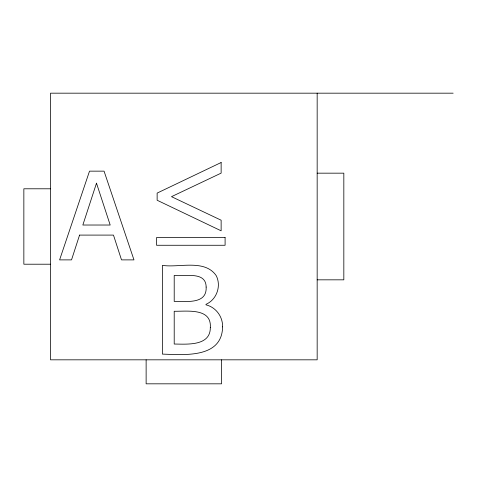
<?xml version="1.0" encoding="UTF-8"?>
<svg xmlns="http://www.w3.org/2000/svg" width="477" height="477" viewBox="0 0 477 477"><rect width="100%" height="100%" fill="white"/><g stroke="black" fill="none" stroke-linecap="round" stroke-linejoin="round"><path stroke-width="0.72" d="M453.15 93.176L50.514 93.176L50.514 359.825L317.163 359.825L317.163 93.176M317.163 173.169L343.828 173.169L343.828 279.832L317.163 279.832M50.514 188.791L23.85 188.791L23.85 264.21L50.514 264.21M221.549 359.825L221.549 383.824L146.129 383.824L146.129 359.825M210.321 327.347C210.661 346.338 187.008 344.144 174.206 344.036L174.206 311.254C186.692 311.511 211.663 307.653 210.321 327.347M222.598 326.87C222.038 358.567 184.015 354.775 162.407 354.107L162.407 265.367C178.976 268.014 204.681 258.82 216.218 275.646C221.513 286.027 216.695 299.675 205.969 304.344L205.969 304.821C215.95 307.283 222.854 316.645 222.598 326.87M206.147 287.059C207.101 304.845 185.541 301.059 174.206 301.422L174.206 275.438C184.271 276.803 206.082 270.769 206.147 287.059M79.564 235.095L71.52 259.887L59.601 259.887L89.515 171.148L104.058 171.148L133.971 259.887L121.516 259.887L113.472 235.095L79.564 235.095M96.491 183.186L82.843 225.025L110.193 225.025L96.491 183.186M221.137 162.52L157.136 193.096L157.136 200.245L221.137 230.814L221.137 220.207L171.493 196.667L221.137 173.127L221.137 162.52M225.096 237.522L156.563 237.522L156.563 245.267L225.096 245.267L225.096 237.522"/></g></svg>
